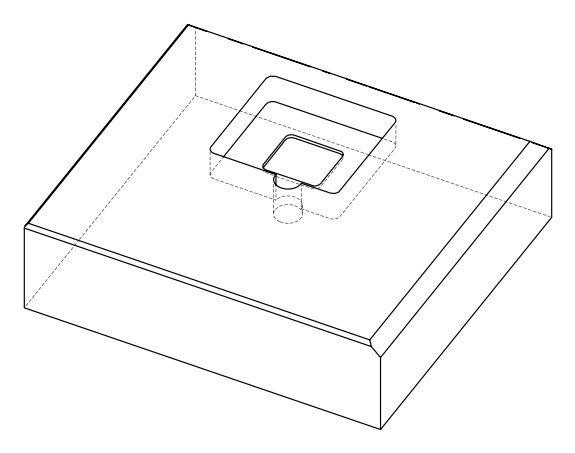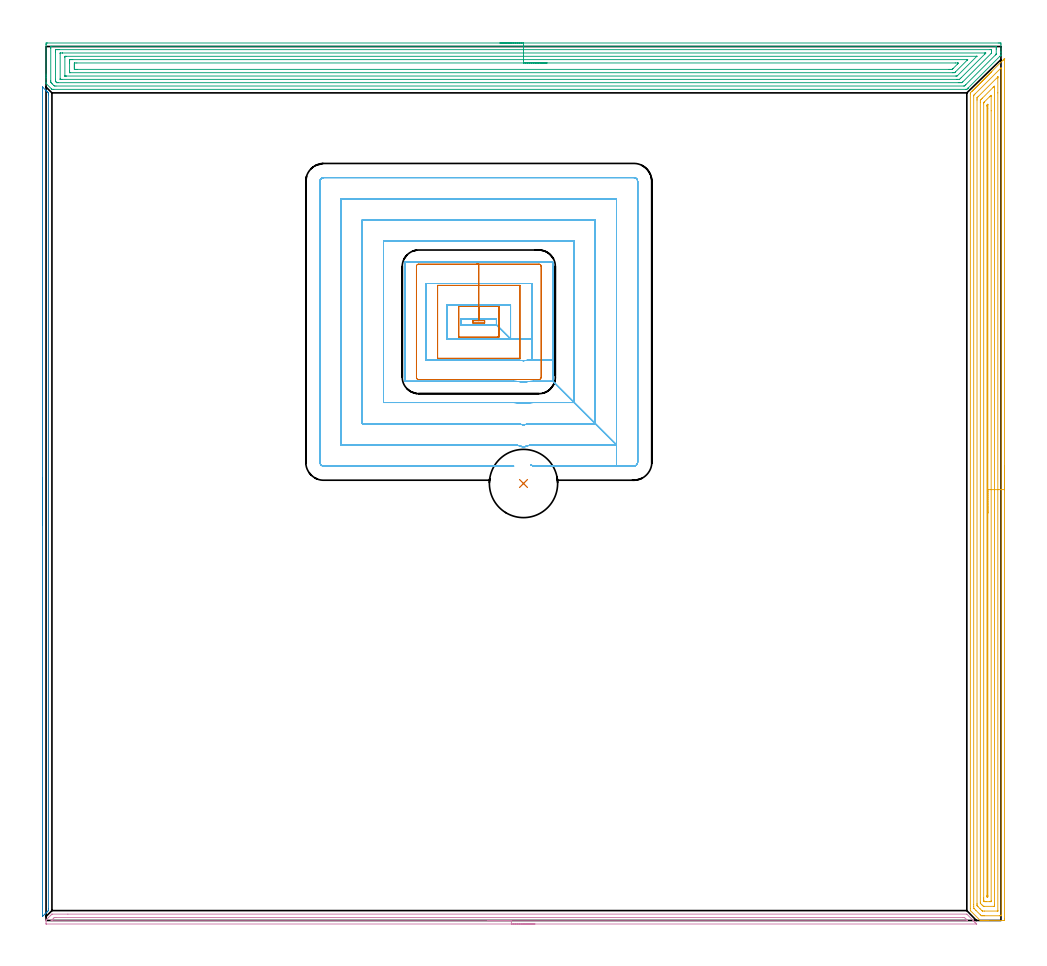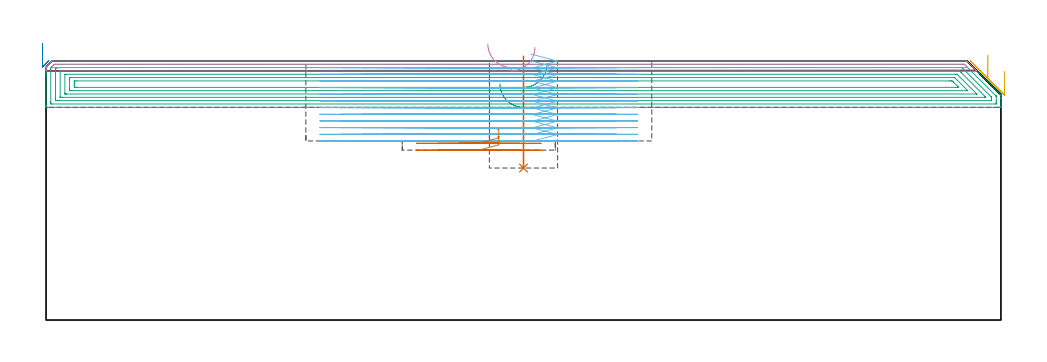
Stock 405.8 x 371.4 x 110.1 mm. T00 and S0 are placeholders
(PLAN: 7 operations, 2 tool changes, 107.3 min)
(1 INDEXABLE_INSERT_DRILL_BLIND_HOLE_FROM_SOLID | STEP1POCKET | UGT0302_008 | 0.19 min | 30030 mm3)
(2 AREA_MILL | FG_CHAMFER_SURFACE | UGT0205_001 | 2.96 min | 1105 mm3)
(3 AREA_MILL_1 | FG_CHAMFER_SURFACE_1 | UGT0205_001 | 22.81 min | 78735 mm3)
(4 AREA_MILL_2 | FG_CHAMFER_SURFACE_2 | UGT0205_001 | 6.45 min | 3489 mm3)
(5 AREA_MILL_3 | FG_CHAMFER_SURFACE_3 | UGT0205_001 | 17.39 min | 37449 mm3)
(6 MILL_RECTANGULAR_POCKET | POCKET_RECTANGULAR_STRAIGHT | NXT0201_011 | Follow Part, ap 3, ae 75% | 55.49 min | 661280 mm3)
(7 MILL_RECTANGULAR_POCKET_1 | POCKET_RECTANGULAR_STRAIGHT_1 | NXT0201_011 | Follow Part, ap 3, ae 75% | 1.97 min | 15291 mm3)
(TOOL UGT0302_008 | Indexable Insert Drill 29mm | D29 PA180 FL50 Z2)
(TOOL UGT0205_001 | Chamfer Mill 20 x 3 x 45 deg. | D20 FL50 Z2)
(TOOL NXT0201_011 | ENDMILL 12mm [2P460-1200-NA 1630] | D12 FL38 Z6)
(OP 1 INDEXABLE_INSERT_DRILL_BLIND_HOLE_FROM_SOLID)
G17 G21 G94 G90
T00 M6
G54
G17 G0 G90 X202.9 Y185.7 S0 M3
G43 Z120.1 H0
G94 G81 G98 Z64.6 F250. R112.1
G80
M5
M2
(OP 2 AREA_MILL)
G17 G21 G94 G90
T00 M6
G54
G17 G0 G90 X-1.5 Y167.95 S1061 M3
G43 Z120.1 H0
Z117.6
G94 G1 Y167.988 Z116.728 F250.
Y168.102 Z115.863
Y168.291 Z115.012
Y168.553 Z114.18
Y168.887 Z113.374
Y169.29 Z112.6
Y169.759 Z111.864
Y170.29 Z111.172
Y170.879 Z110.529
Y171.522 Z109.94
Y172.214 Z109.408
Y172.95 Z108.94
Y173.724 Z108.537
Y174.53 Z108.203
Y175.362 Z107.941
Y176.214 Z107.752
Y177.079 Z107.638
Y177.95 Z107.6
X-1.499 Y354.172 Z107.599
X-1.494 Y354.183 Z107.603
X-1.475 Y354.172 Z107.623
X-1.361 Y354.062 Z107.738
X-0.166 Y352.866 Z108.934
X0.188 Y352.514 Z109.284
X0.316 Y352.385 Z109.415
X0.613 Y352.087 Z109.713
X0.91 Y351.789 Z110.008
X0.994 Y351.702 Z110.092
X1. Y350.895 Z110.1
Y5.005
X0.999 Y4.203 Z110.097
X0.998 Y4.199 Z110.096
X0.912 Y4.112 Z110.01
X0.626 Y3.823 Z109.721
X0.466 Y3.665 Z109.564
X0.35 Y3.549 Z109.448
X0.188 Y3.385 Z109.282
X0.019 Y3.218 Z109.117
X-0.25 Y2.949 Z108.848
X-0.427 Y2.771 Z108.669
X-1.013 Y2.187 Z108.087
X-1.492 Y1.708 Z107.606
X-1.495 Y1.724 Z107.605
X-1.5 Y1.877 Z107.6
Y177.95
Y178.822 Z107.638
Y179.687 Z107.752
Y180.538 Z107.941
Y181.37 Z108.203
Y182.176 Z108.537
Y182.95 Z108.94
Y183.686 Z109.408
Y184.378 Z109.94
Y185.021 Z110.529
Y185.611 Z111.172
Y186.142 Z111.864
Y186.61 Z112.6
Y187.013 Z113.374
Y187.347 Z114.18
Y187.609 Z115.012
Y187.798 Z115.863
Y187.912 Z116.728
Y187.95 Z117.6
G0 Z120.1
M5
M2
(OP 3 AREA_MILL_1)
G17 G21 G94 G90
T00 M6
G54
G17 G0 G90 X192.9 Y372.9 S1061 M3
G43 Z120.1 H0
Z100.4
G94 G1 X192.938 Z99.528 F250.
X193.052 Z98.664
X193.241 Z97.812
X193.503 Z96.98
X193.837 Z96.174
X194.24 Z95.4
X194.708 Z94.664
X195.24 Z93.972
X195.829 Z93.329
X196.472 Z92.74
X197.164 Z92.208
X197.9 Z91.74
X198.674 Z91.337
X199.48 Z91.003
X200.312 Z90.741
X201.163 Z90.552
X202.028 Z90.438
X202.9 Z90.4
X404.649
X405.186 Y372.899 Z90.401
X405.716 Y372.894 Z90.403
X405.792 Y372.891 Z90.405
X405.8 Y372.367 Z90.929
Y369.151 Z94.145
Y368.818 Z94.477
Y367.722 Z95.576
X405.798 Y367.708 Z95.59
X405.795 Y367.701 Z95.597
X405.781 Y367.68 Z95.618
X405.589 Y367.487 Z95.809
X405.483 Y367.382 Z95.916
X405.272 Y367.172 Z96.128
X391.878 Y353.777 Z109.521
X391.835 Y353.733 Z109.564
X391.789 Y353.688 Z109.61
X391.672 Y353.572 Z109.727
X391.401 Y353.301 Z109.997
X391.303 Y353.206 Z110.092
X390.896 Y353.2 Z110.1
X3.278
X2.503 Y353.204 Z110.093
X2.498 Y353.205
X2.411 Y353.289 Z110.011
X2.401 Y353.299 Z110.001
X0.144 Y355.555 Z107.743
X0.01 Y355.698 Z107.594
X0.001 Y355.839 Z107.455
X0. Y356.175 Z107.125
Y357.616 Z105.68
Y358.17 Z105.126
Y358.503 Z104.794
Y359.057 Z104.237
Y359.668 Z103.628
Y372.09 Z91.207
X0.002 Y372.367 Z90.931
X0.008 Y372.892 Z90.406
X0.083 Y372.894 Z90.403
X0.614 Y372.9 Z90.4
X202.9
Y371.486 Z91.814
X403.393
X403.79 Y371.479 Z91.821
X403.797 Y371.084 Z92.216
X403.799 Y370.592 Z92.708
X403.8 Y370.194 Z93.106
X403.798 Y368.422 Z94.878
X403.79 Y368.175 Z95.125
X403.787 Y368.148 Z95.152
X403.769 Y368.126 Z95.174
X403.72 Y368.073 Z95.227
X403.58 Y367.93 Z95.37
X403.49 Y367.84 Z95.46
X390.896 Y355.246 Z108.054
X390.58 Y354.935 Z108.365
X390.259 Y354.621 Z108.679
X390.009 Y354.614 Z108.686
X4.193
X3.541 Y354.621 Z108.679
X3.294 Y354.86 Z108.44
X2.643 Y355.508 Z107.792
X2.401 Y355.751 Z107.549
X2.085 Y356.077 Z107.223
X2.01 Y356.159 Z107.141
X2.006 Y356.263 Z107.037
X2.003 Y356.395 Z106.905
X2. Y356.793 Z106.507
X2.001 Y370.592 Z92.708
X2.002 Y370.988 Z92.312
X2.01 Y371.479 Z91.821
X2.394 Y371.486 Z91.814
X202.9
Y370.072 Z93.228
X401.244 Y370.071 Z93.229
X401.613 Y370.069 Z93.231
X401.736 Y370.067 Z93.233
X401.777 Y370.065 Z93.235
X401.79 Y370.056 Z93.244
X401.793 Y370.014 Z93.286
X401.797 Y369.89 Z93.41
X401.799 Y369.705 Z93.595
X401.8 Y369.519 Z93.781
X401.795 Y368.818 Z94.482
X401.792 Y368.64 Z94.66
X401.778 Y368.589 Z94.711
X401.743 Y368.551 Z94.749
X401.613 Y368.414 Z94.886
X389.596 Y356.395 Z106.905
X389.352 Y356.155 Z107.145
X389.268 Y356.075 Z107.225
X389.237 Y356.048 Z107.252
X389.2 Y356.035 Z107.265
X389.11 Y356.034 Z107.266
X388.585 Y356.03 Z107.27
X388.217 Y356.029 Z107.271
X387.693 Y356.028 Z107.272
X5.08 Y356.029 Z107.271
X4.711 Y356.031 Z107.269
X4.606 Y356.033 Z107.267
X4.578 Y356.036 Z107.264
X4.564 Y356.045 Z107.255
X4.534 Y356.07 Z107.23
X4.423 Y356.178 Z107.122
X4.204 Y356.395 Z106.905
X4.187 Y356.412 Z106.888
X4.082 Y356.524 Z106.776
X4.032 Y356.579 Z106.721
X4.01 Y356.622 Z106.678
X4.007 Y356.726 Z106.574
X4.002 Y357.097 Z106.203
X4. Y357.283 Z106.017
Y357.468 Z105.832
Y369.003 Z94.297
X4.002 Y369.705 Z93.595
X4.003 Y369.887 Z93.413
X4.012 Y370.064 Z93.236
X4.187 Y370.067 Z93.233
X4.712 Y370.07 Z93.23
X5.08 Y370.071 Z93.229
X5.604 Y370.072 Z93.228
X202.9
Y368.657 Z94.643
X398.934
X399.097 Y368.655 Z94.645
X399.371 Y368.651 Z94.649
X399.246 Y368.507 Z94.793
X399.084 Y368.337 Z94.963
X398.934 Y368.183 Z95.117
X388.921 Y358.17 Z105.13
X388.568 Y357.821 Z105.479
X388.217 Y357.474 Z105.826
X388.173 Y357.449 Z105.851
X388.136 Y357.447 Z105.853
X388.054 Y357.445 Z105.855
X387.324 Y357.443 Z105.857
X387.163
X6.705
X6.092 Y357.448 Z105.852
X6.022 Y357.45 Z105.85
X6.01 Y357.453 Z105.847
X6.007 Y357.474 Z105.826
X6.003 Y357.525 Z105.775
X6.001 Y357.731 Z105.569
Y368.36 Z94.94
X6.004 Y368.575 Z94.725
X6.007 Y368.629 Z94.671
X6.01 Y368.649 Z94.651
X6.031 Y368.651 Z94.649
X6.137 Y368.654 Z94.646
X6.866 Y368.657 Z94.643
X7.027
X202.9
Y367.243 Z96.057
X395.484 Y367.242 Z96.058
X395.526 Y367.241 Z96.059
X395.531 Y367.239 Z96.061
Y367.236 Z96.064
X395.513 Y367.214 Z96.086
X395.472 Y367.17 Z96.13
X395.443 Y367.141 Z96.159
X387.324 Y359.023 Z104.277
X387.146 Y358.864 Z104.436
X386.978 Y358.861 Z104.439
X386.632 Y358.858 Z104.442
X8.652 Y358.857 Z104.443
X8.451 Y358.858 Z104.442
X8.048 Y358.864 Z104.436
X8.009 Y358.866 Z104.434
X8.006 Y358.877 Z104.423
X8.002 Y358.908 Z104.392
X8. Y358.965 Z104.335
Y359.057 Z104.243
X8.001 Y366.803 Z96.497
X8.005 Y367.043 Z96.257
X8.01 Y367.204 Z96.096
X8.016 Y367.236 Z96.064
X8.115 Y367.239 Z96.061
X8.249 Y367.242 Z96.058
X8.451 Y367.243 Z96.057
X8.652
X202.9
Y365.829 Z97.471
X391.456 Y365.828 Z97.472
X391.573 Y365.827 Z97.473
X391.652 Y365.824 Z97.476
X391.663 Y365.822 Z97.478
X391.66 Y365.815 Z97.485
X391.637 Y365.788 Z97.512
X391.566 Y365.714 Z97.586
X391.454 Y365.601 Z97.699
X386.431 Y360.579 Z102.721
X386.213 Y360.369 Z102.931
X386.151 Y360.31 Z102.99
X386.096 Y360.277 Z103.023
X385.538 Y360.273 Z103.027
X385.208 Y360.272 Z103.028
X10.438 Y360.271 Z103.029
X10.108 Y360.273 Z103.027
X10.047 Y360.275 Z103.025
X10.02 Y360.278 Z103.022
X10.01 Y360.287 Z103.013
X10.004 Y360.376 Z102.924
X10.001 Y360.832 Z102.468
X10. Y361.267 Z102.033
Y364.381 Z98.919
Y364.816 Z98.484
X10.004 Y365.268 Z98.032
X10.009 Y365.695 Z97.605
X10.024 Y365.822 Z97.478
X10.157 Y365.824 Z97.476
X10.438 Y365.827 Z97.473
X10.768 Y365.829 Z97.471
X11.332
X202.9
Y364.415 Z98.885
X386.397
X387.291 Y364.413 Z98.887
X387.324 Y364.412 Z98.888
X387.772 Y364.381 Z98.919
X387.552 Y364.154 Z99.146
X387.324 Y363.922 Z99.378
X385.538 Y362.135 Z101.165
X385.326 Y361.929 Z101.371
X385.11 Y361.719 Z101.581
X384.676 Y361.688 Z101.612
X384.644 Y361.687 Z101.613
X383.785 Y361.685 Z101.615
X13.118 Y361.686 Z101.614
X12.256 Y361.688 Z101.612
X12.225 Y361.691 Z101.609
X12.01 Y361.719 Z101.581
X12.004 Y361.938 Z101.362
X12.001 Y362.606 Z100.694
X12. Y362.829 Z100.471
X12.001 Y363.494 Z99.806
Y363.715 Z99.585
X12.01 Y364.381 Z98.919
X12.196 Y364.409 Z98.891
X12.225 Y364.411 Z98.889
X13.084 Y364.415 Z98.885
X202.9
X203.772 Z98.923
X204.636 Z99.037
X205.488 Z99.226
X206.32 Z99.488
X207.126 Z99.822
X207.9 Z100.225
X208.636 Z100.694
X209.328 Z101.225
X209.971 Z101.814
X210.56 Z102.457
X211.092 Z103.15
X211.56 Z103.885
X211.963 Z104.659
X212.297 Z105.465
X212.559 Z106.297
X212.748 Z107.149
X212.862 Z108.014
X212.9 Z108.885
G0 Z120.1
M5
M2
(OP 4 AREA_MILL_2)
G17 G21 G94 G90
T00 M6
G54
G17 G0 G90 X207.75 Y-1.5 S1061 M3
G43 Z120.1 H0
Z115.9
G94 G1 X207.712 Z115.029 F250.
X207.598 Z114.164
X207.409 Z113.312
X207.147 Z112.48
X206.813 Z111.674
X206.41 Z110.9
X205.941 Z110.164
X205.41 Z109.472
X204.821 Z108.829
X204.178 Z108.24
X203.486 Z107.709
X202.75 Z107.24
X201.976 Z106.837
X201.17 Z106.503
X200.338 Z106.241
X199.486 Z106.052
X198.622 Z105.938
X197.75 Z105.9
X0.18
X0.002 Y-1.497 Z105.899
X0.001 Z105.9
X0. Y-1.149 Z106.246
Y-0.188 Z107.211
X0.008 Y0.163 Z107.562
X0.01 Y0.198 Z107.598
X0.18 Y0.38 Z107.78
X1.074 Y1.274 Z108.674
X1.856 Y2.057 Z109.455
X1.968 Y2.17 Z109.566
X2.265 Y2.465 Z109.865
X2.415 Y2.615 Z110.013
X2.499 Y2.696 Z110.094
X2.508 Y2.701 Z110.099
X9.285 Y2.7 Z110.1
X391.301 Y2.699 Z110.099
X393.839 Y0.163 Z107.559
X393.979 Y0.022 Z107.42
X394.131 Y-0.13 Z107.268
X394.277 Y-0.274 Z107.121
X394.426 Y-0.425 Z106.973
X394.559 Y-0.558 Z106.84
X394.714 Y-0.711 Z106.684
X395.219 Y-1.219 Z106.181
X395.296 Y-1.296 Z106.103
X395.469 Y-1.473 Z105.925
X395.483 Y-1.494 Z105.904
X395.469 Y-1.499 Z105.899
X197.75 Y-1.5 Z105.9
Y-0.086 Z107.314
X2.772 Y-0.085 Z107.315
X2.415 Y-0.083 Z107.317
X2.216 Y-0.08 Z107.32
X2.184 Y-0.077 Z107.323
X2.196 Y-0.06 Z107.34
X2.223 Y-0.03 Z107.37
X2.415 Y0.165 Z107.565
X3.309 Y1.057 Z108.457
X3.525 Y1.263 Z108.663
X3.55 Y1.279 Z108.679
X3.59 Y1.281 Z108.681
X3.677 Y1.284 Z108.684
X3.852 Y1.285 Z108.685
X4.203 Y1.286 Z108.686
X389.703 Y1.285 Z108.685
X390.052 Y1.282 Z108.682
X390.226 Y1.279 Z108.679
X390.267 Y1.271 Z108.671
X390.318 Y1.225 Z108.625
X390.403 Y1.145 Z108.545
X390.95 Y0.6 Z108.
X391.297 Y0.253 Z107.653
X391.577 Y-0.031 Z107.369
X391.604 Y-0.061 Z107.339
X391.616 Y-0.078 Z107.322
X391.612 Y-0.079 Z107.321
X391.509 Y-0.082 Z107.318
X391.297 Y-0.085 Z107.315
X391.104 Y-0.086 Z107.314
X197.75
X196.878 Z107.352
X196.013 Z107.466
X195.162 Z107.655
X194.33 Z107.917
X193.524 Z108.251
X192.75 Z108.654
X192.014 Z109.123
X191.322 Z109.654
X190.679 Z110.243
X190.09 Z110.886
X189.558 Z111.579
X189.09 Z112.314
X188.687 Z113.088
X188.353 Z113.894
X188.091 Z114.726
X187.902 Z115.578
X187.788 Z116.443
X187.75 Z117.314
G0 Z120.1
M5
M2
(OP 5 AREA_MILL_3)
G17 G21 G94 G90
T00 M6
G54
G17 G0 G90 X407.3 Y193.1 S1061 M3
G43 Z120.1 H0
Z105.6
G94 G1 Y193.062 Z104.728 F250.
Y192.948 Z103.864
Y192.759 Z103.012
Y192.497 Z102.18
Y192.163 Z101.374
Y191.76 Z100.6
Y191.291 Z99.864
Y190.76 Z99.172
Y190.171 Z98.529
Y189.528 Z97.94
Y188.836 Z97.409
Y188.1 Z96.94
Y187.326 Z96.537
Y186.52 Z96.203
Y185.688 Z95.941
Y184.836 Z95.752
Y183.971 Z95.638
Y183.1 Z95.6
Y0.605
X407.298 Y0.285 Z95.601
X407.292 Y0.01 Z95.606
X407.013 Y0. Z95.884
X400.495 Z102.399
X399.921 Z102.976
X399.605 Z103.292
X399.031 Z103.866
X398.715 Z104.181
X398.083 Z104.817
X397.566 Z105.333
X397.186 Y0.001 Z105.712
X396.994 Y0.01 Z105.903
X396.934 Y0.066 Z105.963
X392.859 Y4.141 Z110.041
X392.826 Y4.174 Z110.073
X392.807 Y4.199 Z110.093
X392.8 Y5.067 Z110.1
Y351.317
X392.806 Y351.703 Z110.091
X392.911 Y351.812 Z109.987
X393.374 Y352.275 Z109.523
X393.438 Y352.339 Z109.461
X393.606 Y352.507 Z109.293
X393.67 Y352.572 Z109.226
X393.734 Y352.635 Z109.165
X393.904 Y352.804 Z108.995
X393.967 Y352.869 Z108.929
X394.03 Y352.931 Z108.869
X394.201 Y353.102 Z108.698
X394.264 Y353.165 Z108.633
X394.326 Y353.227 Z108.573
X394.499 Y353.399 Z108.4
X394.561 Y353.462 Z108.336
X394.622 Y353.523 Z108.277
X394.796 Y353.697 Z108.103
X394.857 Y353.759 Z108.039
X394.918 Y353.819 Z107.981
X395.093 Y353.994 Z107.806
X395.154 Y354.056 Z107.743
X395.214 Y354.115 Z107.685
X395.391 Y354.291 Z107.508
X395.451 Y354.352 Z107.446
X395.51 Y354.411 Z107.389
X395.688 Y354.589 Z107.211
X395.747 Y354.649 Z107.149
X395.806 Y354.707 Z107.093
X395.986 Y354.886 Z106.913
X396.044 Y354.946 Z106.853
X396.102 Y355.003 Z106.797
X396.283 Y355.184 Z106.616
X396.341 Y355.242 Z106.556
X396.398 Y355.299 Z106.501
X396.581 Y355.481 Z106.318
X396.638 Y355.539 Z106.259
X396.694 Y355.595 Z106.205
X396.878 Y355.779 Z106.021
X396.934 Y355.836 Z105.962
X396.99 Y355.891 Z105.909
X397.176 Y356.076 Z105.723
X397.231 Y356.133 Z105.666
X397.286 Y356.187 Z105.613
X397.473 Y356.374 Z105.426
X397.528 Y356.429 Z105.369
X397.582 Y356.483 Z105.317
X397.771 Y356.671 Z105.128
X397.825 Y356.726 Z105.072
X397.878 Y356.779 Z105.021
X398.068 Y356.969 Z104.831
X398.121 Y357.023 Z104.776
X398.174 Y357.075 Z104.725
X398.366 Y357.266 Z104.533
X398.418 Y357.319 Z104.479
X398.47 Y357.371 Z104.429
X398.663 Y357.564 Z104.236
X398.715 Y357.616 Z104.182
X398.766 Y357.667 Z104.133
X398.961 Y357.861 Z103.938
X399.011 Y357.913 Z103.885
X399.062 Y357.963 Z103.837
X399.258 Y358.159 Z103.641
X399.308 Y358.21 Z103.589
X399.358 Y358.259 Z103.541
X399.555 Y358.456 Z103.343
X399.605 Y358.506 Z103.292
X399.654 Y358.555 Z103.245
X399.853 Y358.753 Z103.046
X399.902 Y358.803 Z102.995
X399.95 Y358.851 Z102.949
X400.15 Y359.051 Z102.749
X400.198 Y359.1 Z102.699
X400.246 Y359.147 Z102.653
X400.448 Y359.348 Z102.451
X400.495 Y359.396 Z102.402
X400.542 Y359.443 Z102.357
X400.745 Y359.646 Z102.154
X400.792 Y359.693 Z102.105
X400.838 Y359.739 Z102.061
X401.043 Y359.943 Z101.856
X401.089 Y359.99 Z101.809
X401.134 Y360.035 Z101.765
X401.34 Y360.241 Z101.559
X401.385 Y360.287 Z101.512
X401.43 Y360.33 Z101.469
X401.638 Y360.538 Z101.261
X401.682 Y360.583 Z101.215
X401.726 Y360.626 Z101.173
X401.935 Y360.836 Z100.964
X406.726 Y365.627 Z96.171
X406.819 Y365.719 Z96.081
X406.992 Y365.893 Z95.907
X407.171 Y366.073 Z95.726
X407.289 Y366.19 Z95.607
X407.296 Y366.192 Z95.601
X407.298 Y366.19 Z95.599
X407.3 Y365.979 Z95.6
Y183.1
X405.886 Z97.014
X405.885 Y2.29 Z97.015
X405.883 Y2.191 Z97.017
X405.878 Y2.01 Z97.022
X405.836 Y2.008 Z97.064
X405.333 Y2.001 Z97.567
X398.715 Y2. Z104.185
X398.211 Y2.002 Z104.689
X397.825 Y2.008 Z105.075
X397.445 Y2.017 Z105.455
X397.062 Y2.389 Z105.838
X395.154 Y4.296 Z107.746
X394.388 Y5.067 Z108.512
X394.264 Y5.198 Z108.636
X394.218 Y5.959 Z108.682
X394.216 Y6.007 Z108.684
X394.214 Y6.851 Z108.686
X394.215 Y350.474 Z108.685
X394.216 Y350.524 Z108.684
X394.221 Y350.622 Z108.679
X394.225 Y350.664 Z108.675
X394.235 Y350.678 Z108.665
X394.264 Y350.711 Z108.636
X394.565 Y351.015 Z108.335
X394.866 Y351.317 Z108.034
X405.575 Y362.026 Z97.325
X405.707 Y362.155 Z97.193
X405.836 Y362.279 Z97.064
X405.873 Y362.312 Z97.027
X405.88 Y362.174 Z97.02
X405.884 Y362.075 Z97.016
X405.885 Y362.026 Z97.015
X405.886 Y361.976 Z97.014
Y183.1
X404.472 Z98.428
X404.471 Y4.174 Z98.429
X404.47 Y4.07 Z98.43
X404.467 Y4.02 Z98.433
X404.466 Y4.014 Z98.434
X404.452 Y4.009 Z98.448
X404.403 Y4.005 Z98.497
X404.229 Y4. Z98.671
X398.715 Y4.001 Z104.185
X397.994 Y4.004 Z104.906
X397.914 Y4.01 Z104.986
X397.825 Y4.086 Z105.075
X397.728 Y4.174 Z105.172
X396.934 Y4.965 Z105.966
X396.044 Y5.855 Z106.856
X395.941 Y5.959 Z106.959
X395.836 Y6.067 Z107.064
X395.635 Y6.277 Z107.265
X395.633 Y6.371 Z107.267
X395.63 Y6.851 Z107.27
X395.629 Y7.268 Z107.271
Y348.64
X395.631 Y349.054 Z107.269
X395.636 Y349.532 Z107.264
X395.641 Y349.63 Z107.259
X395.705 Y349.699 Z107.195
X395.79 Y349.787 Z107.11
X396.044 Y350.045 Z106.856
X396.234 Y350.235 Z106.666
X404.457 Y358.456 Z98.443
X404.461 Z98.439
X404.464 Z98.436
X404.469 Y358.205 Z98.431
X404.471 Y358.04 Z98.429
Y351.708
X404.472 Y183.1 Z98.428
X403.057 Z99.843
Y6.851
X403.056 Y6.069 Z99.844
X403.053 Y6.017 Z99.847
X403.051 Y6.01 Z99.849
X403.044 Y6.006 Z99.856
X403.019 Y6.003 Z99.881
X402.912 Y6.001 Z99.988
X402.7 Y6. Z100.2
X398.673 Z104.227
X398.462 Y6.006 Z104.438
X398.358 Y6.01 Z104.542
X398.154 Y6.206 Z104.746
X397.825 Y6.527 Z105.075
X397.498 Y6.851 Z105.402
X397.17 Y7.186 Z105.73
X397.078 Y7.283 Z105.822
X397.049 Y7.322 Z105.851
X397.048 Y7.342 Z105.852
X397.045 Y7.439 Z105.855
X397.043 Y7.635 Z105.857
Y7.744
Y347.747
X397.048 Y348.526 Z105.852
X397.05 Y348.581 Z105.85
X397.099 Y348.64 Z105.801
X397.458 Y349.007 Z105.442
X397.825 Y349.376 Z105.075
X397.902 Y349.454 Z104.998
X402.443 Y353.994 Z100.457
X402.645 Y354.191 Z100.255
X402.811 Y354.35 Z100.089
X403.05 Y354.565 Z99.85
X403.056 Y354.104 Z99.844
X403.057 Y353.994 Z99.843
Y183.1
X401.643 Z101.257
Y8.378
X401.641 Y8.119 Z101.259
X401.639 Y8.046 Z101.261
X401.636 Y8.009 Z101.264
X401.622 Y8.007 Z101.278
X401.544 Y8.003 Z101.356
X401.385 Y8. Z101.515
X401.13 Z101.77
X399.605 Z103.295
X399.349 Z103.551
X399.032 Y8.004 Z103.868
X398.874 Y8.009 Z104.026
X398.796 Y8.014 Z104.104
X398.715 Y8.089 Z104.185
X398.577 Y8.222 Z104.323
X398.509 Y8.292 Z104.391
X398.476 Y8.33 Z104.424
X398.464 Y8.348 Z104.436
X398.462 Y8.378 Z104.438
X398.458 Y8.636 Z104.442
X398.457 Y8.895 Z104.443
Y9.529
Y347.113
X398.459 Y347.43 Z104.441
X398.461 Y347.509 Z104.439
X398.464 Y347.545 Z104.436
X398.485 Y347.575 Z104.415
X398.646 Y347.747 Z104.254
X398.68 Y347.782 Z104.22
X400.908 Y350.01 Z101.992
X401.323 Y350.424 Z101.577
X401.355 Y350.455 Z101.545
X401.385 Y350.48 Z101.515
X401.636 Y350.666 Z101.264
X401.64 Y350.424 Z101.26
X401.642 Y350.167 Z101.258
X401.643 Y344.081 Z101.257
Y183.1
X400.229 Z102.671
X400.228 Y10.689 Z102.672
X400.226 Y10.421 Z102.674
X400.222 Y10.063 Z102.678
X400.214 Y10.01 Z102.686
X400.17 Y10.007 Z102.73
X400.022 Y10.003 Z102.878
X399.901 Y10.01 Z102.999
X399.878 Y10.013 Z103.022
X399.876 Y10.055 Z103.024
X399.873 Y10.152 Z103.027
X399.871 Y10.421 Z103.029
Y10.688
X399.872 Y345.962 Z103.028
X399.874 Y346.321 Z103.026
X399.876 Y346.456 Z103.024
X399.878 Y346.518 Z103.022
X399.908 Y346.55 Z102.992
X400.205 Y346.855 Z102.695
X400.211 Z102.689
X400.222 Z102.678
X400.223 Y346.812 Z102.677
X400.228 Y346.23 Z102.672
X400.229 Y345.07 Z102.671
Y183.1
Y182.228 Z102.709
Y181.363 Z102.823
Y180.512 Z103.012
Y179.68 Z103.274
Y178.874 Z103.608
Y178.1 Z104.011
Y177.364 Z104.48
Y176.672 Z105.011
Y176.029 Z105.6
Y175.439 Z106.243
Y174.908 Z106.935
Y174.44 Z107.671
Y174.037 Z108.445
Y173.703 Z109.251
Y173.441 Z110.083
Y173.252 Z110.935
Y173.138 Z111.8
Y173.1 Z112.671
G0 Z120.1
M5
M2
(OP 6 MILL_RECTANGULAR_POCKET)
G17 G21 G94 G90
T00 M6
G54
G17 G0 G90 X205.931 Y193.638 S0 M3
G43 Z120.1 H1
Z113.1
G94 G1 X206.718 Y193.303 Z112.871 F250.
X207.077 Y193.1 Z112.76
X217.328 Z110.013
X207.077 Z107.267
X242.4 F500.
Y202.1
X215.4 Y229.1
Y238.095
X206.4
Y247.1
X197.4
X191.4 Y253.1
Y255.7
X176.4
Y253.1
X191.4
X197.4 Y247.1
Y261.7
X170.4
Y247.1
X197.4
X206.4
Y270.7
X161.4
Y238.1
X198.723
G2 X202.9 Y237.906 R45.
X206.4 Y238.095 R45.
G1 X215.4
Y279.7
X152.4
Y229.1
X198.723
G2 X202.9 Y228.857 R36.
X207.077 Y229.1 R36.
G1 X215.4
X224.4 Y220.1
Y288.7
X143.4
Y220.1
X198.723
G2 X202.9 Y219.775 R27.
X207.077 Y220.1 R27.
G1 X224.4
X233.4 Y211.1
Y297.7
X134.4
Y211.1
X198.723
G2 X202.9 Y210.609 R18.
X207.077 Y211.1 R18.
G1 X233.4
X242.4 Y202.1
Y306.7
X125.4
Y202.1
X198.723
G2 X202.9 Y201.072 R9.
X207.077 Y202.1 R9.
G1 X242.4
Y193.1
X249.8
G3 X251.4 Y194.7 R1.6
G1 Y314.1
G3 X249.8 Y315.7 R1.6
G1 X118.
G3 X116.4 Y314.1 R1.6
G1 Y194.7
G3 X118. Y193.1 R1.6
G1 X198.723
G0 X205.931 Y193.638 Z110.267
G1 X206.718 Y193.303 Z110.037 F250.
X207.077 Y193.1 Z109.927
X217.328 Z107.18
X207.077 Z104.433
X242.4 F500.
Y202.1
X215.4 Y229.1
Y238.095
X206.4
Y247.1
X197.4
X191.4 Y253.1
Y255.7
X176.4
Y253.1
X191.4
X197.4 Y247.1
Y261.7
X170.4
Y247.1
X197.4
X206.4
Y270.7
X161.4
Y238.1
X198.723
G2 X202.9 Y237.906 R45.
X206.4 Y238.095 R45.
G1 X215.4
Y279.7
X152.4
Y229.1
X198.723
G2 X202.9 Y228.857 R36.
X207.077 Y229.1 R36.
G1 X215.4
X224.4 Y220.1
Y288.7
X143.4
Y220.1
X198.723
G2 X202.9 Y219.775 R27.
X207.077 Y220.1 R27.
G1 X224.4
X233.4 Y211.1
Y297.7
X134.4
Y211.1
X198.723
G2 X202.9 Y210.609 R18.
X207.077 Y211.1 R18.
G1 X233.4
X242.4 Y202.1
Y306.7
X125.4
Y202.1
X198.723
G2 X202.9 Y201.072 R9.
X207.077 Y202.1 R9.
G1 X242.4
Y193.1
X249.8
G3 X251.4 Y194.7 R1.6
G1 Y314.1
G3 X249.8 Y315.7 R1.6
G1 X118.
G3 X116.4 Y314.1 R1.6
G1 Y194.7
G3 X118. Y193.1 R1.6
G1 X198.723
G0 X205.931 Y193.638 Z107.433
G1 X206.718 Y193.303 Z107.204 F250.
X207.077 Y193.1 Z107.093
X217.328 Z104.347
X207.077 Z101.6
X242.4 F500.
Y202.1
X215.4 Y229.1
Y238.095
X206.4
Y247.1
X197.4
X191.4 Y253.1
Y255.7
X176.4
Y253.1
X191.4
X197.4 Y247.1
Y261.7
X170.4
Y247.1
X197.4
X206.4
Y270.7
X161.4
Y238.1
X198.723
G2 X202.9 Y237.906 R45.
X206.4 Y238.095 R45.
G1 X215.4
Y279.7
X152.4
Y229.1
X198.723
G2 X202.9 Y228.857 R36.
X207.077 Y229.1 R36.
G1 X215.4
X224.4 Y220.1
Y288.7
X143.4
Y220.1
X198.723
G2 X202.9 Y219.775 R27.
X207.077 Y220.1 R27.
G1 X224.4
X233.4 Y211.1
Y297.7
X134.4
Y211.1
X198.723
G2 X202.9 Y210.609 R18.
X207.077 Y211.1 R18.
G1 X233.4
X242.4 Y202.1
Y306.7
X125.4
Y202.1
X198.723
G2 X202.9 Y201.072 R9.
X207.077 Y202.1 R9.
G1 X242.4
Y193.1
X249.8
G3 X251.4 Y194.7 R1.6
G1 Y314.1
G3 X249.8 Y315.7 R1.6
G1 X118.
G3 X116.4 Y314.1 R1.6
G1 Y194.7
G3 X118. Y193.1 R1.6
G1 X198.723
G0 X205.931 Y193.638 Z104.6
G1 X206.718 Y193.303 Z104.371 F250.
X207.077 Y193.1 Z104.26
X217.328 Z101.513
X207.077 Z98.767
X242.4 F500.
Y202.1
X215.4 Y229.1
Y238.095
X206.4
Y247.1
X197.4
X191.4 Y253.1
Y255.7
X176.4
Y253.1
X191.4
X197.4 Y247.1
Y261.7
X170.4
Y247.1
X197.4
X206.4
Y270.7
X161.4
Y238.1
X198.723
G2 X202.9 Y237.906 R45.
X206.4 Y238.095 R45.
G1 X215.4
Y279.7
X152.4
Y229.1
X198.723
G2 X202.9 Y228.857 R36.
X207.077 Y229.1 R36.
G1 X215.4
X224.4 Y220.1
Y288.7
X143.4
Y220.1
X198.723
G2 X202.9 Y219.775 R27.
X207.077 Y220.1 R27.
G1 X224.4
X233.4 Y211.1
Y297.7
X134.4
Y211.1
X198.723
G2 X202.9 Y210.609 R18.
X207.077 Y211.1 R18.
G1 X233.4
X242.4 Y202.1
Y306.7
X125.4
Y202.1
X198.723
G2 X202.9 Y201.072 R9.
X207.077 Y202.1 R9.
G1 X242.4
Y193.1
X249.8
G3 X251.4 Y194.7 R1.6
G1 Y314.1
G3 X249.8 Y315.7 R1.6
G1 X118.
G3 X116.4 Y314.1 R1.6
G1 Y194.7
G3 X118. Y193.1 R1.6
G1 X198.723
G0 X205.93 Y193.638 Z101.767
G1 X206.718 Y193.303 Z101.537 F250.
X207.077 Y193.1 Z101.427
X217.328 Z98.68
X207.077 Z95.933
X242.4 F500.
Y202.1
X215.4 Y229.1
Y238.095
X206.4
Y247.1
X197.4
X191.4 Y253.1
Y255.7
X176.4
Y253.1
X191.4
X197.4 Y247.1
Y261.7
X170.4
Y247.1
X197.4
X206.4
Y270.7
X161.4
Y238.1
X198.723
G2 X202.9 Y237.906 R45.
X206.4 Y238.095 R45.
G1 X215.4
Y279.7
X152.4
Y229.1
X198.723
G2 X202.9 Y228.857 R36.
X207.077 Y229.1 R36.
G1 X215.4
X224.4 Y220.1
Y288.7
X143.4
Y220.1
X198.723
G2 X202.9 Y219.775 R27.
X207.077 Y220.1 R27.
G1 X224.4
X233.4 Y211.1
Y297.7
X134.4
Y211.1
X198.723
G2 X202.9 Y210.609 R18.
X207.077 Y211.1 R18.
G1 X233.4
X242.4 Y202.1
Y306.7
X125.4
Y202.1
X198.723
G2 X202.9 Y201.072 R9.
X207.077 Y202.1 R9.
G1 X242.4
Y193.1
X249.8
G3 X251.4 Y194.7 R1.6
G1 Y314.1
G3 X249.8 Y315.7 R1.6
G1 X118.
G3 X116.4 Y314.1 R1.6
G1 Y194.7
G3 X118. Y193.1 R1.6
G1 X198.723
G0 X205.931 Y193.638 Z98.933
G1 X206.718 Y193.303 Z98.704 F250.
X207.077 Y193.1 Z98.593
X217.328 Z95.847
X207.077 Z93.1
X242.4 F500.
Y202.1
X215.4 Y229.1
Y238.095
X206.4
Y247.1
X197.4
X191.4 Y253.1
Y255.7
X176.4
Y253.1
X191.4
X197.4 Y247.1
Y261.7
X170.4
Y247.1
X197.4
X206.4
Y270.7
X161.4
Y238.1
X198.723
G2 X202.9 Y237.906 R45.
X206.4 Y238.095 R45.
G1 X215.4
Y279.7
X152.4
Y229.1
X198.723
G2 X202.9 Y228.857 R36.
X207.077 Y229.1 R36.
G1 X215.4
X224.4 Y220.1
Y288.7
X143.4
Y220.1
X198.723
G2 X202.9 Y219.775 R27.
X207.077 Y220.1 R27.
G1 X224.4
X233.4 Y211.1
Y297.7
X134.4
Y211.1
X198.723
G2 X202.9 Y210.609 R18.
X207.077 Y211.1 R18.
G1 X233.4
X242.4 Y202.1
Y306.7
X125.4
Y202.1
X198.723
G2 X202.9 Y201.072 R9.
X207.077 Y202.1 R9.
G1 X242.4
Y193.1
X249.8
G3 X251.4 Y194.7 R1.6
G1 Y314.1
G3 X249.8 Y315.7 R1.6
G1 X118.
G3 X116.4 Y314.1 R1.6
G1 Y194.7
G3 X118. Y193.1 R1.6
G1 X198.723
G0 X205.931 Y193.639 Z96.1
G1 X206.718 Y193.303 Z95.871 F250.
X207.077 Y193.1 Z95.76
X217.328 Z93.013
X207.077 Z90.267
X242.4 F500.
Y202.1
X215.4 Y229.1
Y238.095
X206.4
Y247.1
X197.4
X191.4 Y253.1
Y255.7
X176.4
Y253.1
X191.4
X197.4 Y247.1
Y261.7
X170.4
Y247.1
X197.4
X206.4
Y270.7
X161.4
Y238.1
X198.723
G2 X202.9 Y237.906 R45.
X206.4 Y238.095 R45.
G1 X215.4
Y279.7
X152.4
Y229.1
X198.723
G2 X202.9 Y228.857 R36.
X207.077 Y229.1 R36.
G1 X215.4
X224.4 Y220.1
Y288.7
X143.4
Y220.1
X198.723
G2 X202.9 Y219.775 R27.
X207.077 Y220.1 R27.
G1 X224.4
X233.4 Y211.1
Y297.7
X134.4
Y211.1
X198.723
G2 X202.9 Y210.609 R18.
X207.077 Y211.1 R18.
G1 X233.4
X242.4 Y202.1
Y306.7
X125.4
Y202.1
X198.723
G2 X202.9 Y201.072 R9.
X207.077 Y202.1 R9.
G1 X242.4
Y193.1
X249.8
G3 X251.4 Y194.7 R1.6
G1 Y314.1
G3 X249.8 Y315.7 R1.6
G1 X118.
G3 X116.4 Y314.1 R1.6
G1 Y194.7
G3 X118. Y193.1 R1.6
G1 X198.723
G0 X205.932 Y193.642 Z93.267
G1 X206.718 Y193.303 Z93.037 F250.
X207.077 Y193.1 Z92.927
X217.328 Z90.18
X207.077 Z87.433
X242.4 F500.
Y202.1
X215.4 Y229.1
Y238.095
X206.4
Y247.1
X197.4
X191.4 Y253.1
Y255.7
X176.4
Y253.1
X191.4
X197.4 Y247.1
Y261.7
X170.4
Y247.1
X197.4
X206.4
Y270.7
X161.4
Y238.1
X198.723
G2 X202.9 Y237.906 R45.
X206.4 Y238.095 R45.
G1 X215.4
Y279.7
X152.4
Y229.1
X198.723
G2 X202.9 Y228.857 R36.
X207.077 Y229.1 R36.
G1 X215.4
X224.4 Y220.1
Y288.7
X143.4
Y220.1
X198.723
G2 X202.9 Y219.775 R27.
X207.077 Y220.1 R27.
G1 X224.4
X233.4 Y211.1
Y297.7
X134.4
Y211.1
X198.723
G2 X202.9 Y210.609 R18.
X207.077 Y211.1 R18.
G1 X233.4
X242.4 Y202.1
Y306.7
X125.4
Y202.1
X198.723
G2 X202.9 Y201.072 R9.
X207.077 Y202.1 R9.
G1 X242.4
Y193.1
X249.8
G3 X251.4 Y194.7 R1.6
G1 Y314.1
G3 X249.8 Y315.7 R1.6
G1 X118.
G3 X116.4 Y314.1 R1.6
G1 Y194.7
G3 X118. Y193.1 R1.6
G1 X198.723
G0 X205.931 Y193.638 Z90.433
G1 X206.718 Y193.303 Z90.204 F250.
X207.077 Y193.1 Z90.093
X217.328 Z87.347
X207.077 Z84.6
X242.4 F500.
Y202.1
X215.4 Y229.1
Y238.095
X206.4
Y247.1
X197.4
X191.4 Y253.1
Y255.7
X176.4
Y253.1
X191.4
X197.4 Y247.1
Y261.7
X170.4
Y247.1
X197.4
X206.4
Y270.7
X161.4
Y238.1
X198.723
G2 X202.9 Y237.906 R45.
X206.4 Y238.095 R45.
G1 X215.4
Y279.7
X152.4
Y229.1
X198.723
G2 X202.9 Y228.857 R36.
X207.077 Y229.1 R36.
G1 X215.4
X224.4 Y220.1
Y288.7
X143.4
Y220.1
X198.723
G2 X202.9 Y219.775 R27.
X207.077 Y220.1 R27.
G1 X224.4
X233.4 Y211.1
Y297.7
X134.4
Y211.1
X198.723
G2 X202.9 Y210.609 R18.
X207.077 Y211.1 R18.
G1 X233.4
X242.4 Y202.1
Y306.7
X125.4
Y202.1
X198.723
G2 X202.9 Y201.072 R9.
X207.077 Y202.1 R9.
G1 X242.4
Y193.1
X249.8
G3 X251.4 Y194.7 R1.6
G1 Y314.1
G3 X249.8 Y315.7 R1.6
G1 X118.
G3 X116.4 Y314.1 R1.6
G1 Y194.7
G3 X118. Y193.1 R1.6
G1 X198.723
G0 X205.931 Y193.638 Z87.6
G1 X206.718 Y193.303 Z87.371 F250.
X207.077 Y193.1 Z87.26
X217.328 Z84.513
X207.077 Z81.767
X242.4 F500.
Y202.1
X215.4 Y229.1
Y238.095
X206.4
Y247.1
X197.4
X191.4 Y253.1
Y255.7
X176.4
Y253.1
X191.4
X197.4 Y247.1
Y261.7
X170.4
Y247.1
X197.4
X206.4
Y270.7
X161.4
Y238.1
X198.723
G2 X202.9 Y237.906 R45.
X206.4 Y238.095 R45.
G1 X215.4
Y279.7
X152.4
Y229.1
X198.723
G2 X202.9 Y228.857 R36.
X207.077 Y229.1 R36.
G1 X215.4
X224.4 Y220.1
Y288.7
X143.4
Y220.1
X198.723
G2 X202.9 Y219.775 R27.
X207.077 Y220.1 R27.
G1 X224.4
X233.4 Y211.1
Y297.7
X134.4
Y211.1
X198.723
G2 X202.9 Y210.609 R18.
X207.077 Y211.1 R18.
G1 X233.4
X242.4 Y202.1
Y306.7
X125.4
Y202.1
X198.723
G2 X202.9 Y201.072 R9.
X207.077 Y202.1 R9.
G1 X242.4
Y193.1
X249.8
G3 X251.4 Y194.7 R1.6
G1 Y314.1
G3 X249.8 Y315.7 R1.6
G1 X118.
G3 X116.4 Y314.1 R1.6
G1 Y194.7
G3 X118. Y193.1 R1.6
G1 X198.723
G0 X205.93 Y193.636 Z84.767
G1 X206.718 Y193.303 Z84.537 F250.
X207.077 Y193.1 Z84.427
X217.328 Z81.68
X207.077 Z78.933
X242.4 F500.
Y202.1
X215.4 Y229.1
Y238.095
X206.4
Y247.1
X197.4
X191.4 Y253.1
Y255.7
X176.4
Y253.1
X191.4
X197.4 Y247.1
Y261.7
X170.4
Y247.1
X197.4
X206.4
Y270.7
X161.4
Y238.1
X198.723
G2 X202.9 Y237.906 R45.
X206.4 Y238.095 R45.
G1 X215.4
Y279.7
X152.4
Y229.1
X198.723
G2 X202.9 Y228.857 R36.
X207.077 Y229.1 R36.
G1 X215.4
X224.4 Y220.1
Y288.7
X143.4
Y220.1
X198.723
G2 X202.9 Y219.775 R27.
X207.077 Y220.1 R27.
G1 X224.4
X233.4 Y211.1
Y297.7
X134.4
Y211.1
X198.723
G2 X202.9 Y210.609 R18.
X207.077 Y211.1 R18.
G1 X233.4
X242.4 Y202.1
Y306.7
X125.4
Y202.1
X198.723
G2 X202.9 Y201.072 R9.
X207.077 Y202.1 R9.
G1 X242.4
Y193.1
X249.8
G3 X251.4 Y194.7 R1.6
G1 Y314.1
G3 X249.8 Y315.7 R1.6
G1 X118.
G3 X116.4 Y314.1 R1.6
G1 Y194.7
G3 X118. Y193.1 R1.6
G1 X198.723
G0 X205.93 Y193.636 Z81.933
G1 X206.718 Y193.303 Z81.704 F250.
X207.077 Y193.1 Z81.594
X217.328 Z78.847
X207.077 Z76.1
X242.4 F500.
Y202.1
X215.4 Y229.1
Y238.095
X206.4
Y247.1
X197.4
X191.4 Y253.1
Y255.7
X176.4
Y253.1
X191.4
X197.4 Y247.1
Y261.7
X170.4
Y247.1
X197.4
X206.4
Y270.7
X161.4
Y238.1
X198.723
G2 X202.9 Y237.906 R45.
X206.4 Y238.095 R45.
G1 X215.4
Y279.7
X152.4
Y229.1
X198.723
G2 X202.9 Y228.857 R36.
X207.077 Y229.1 R36.
G1 X215.4
X224.4 Y220.1
Y288.7
X143.4
Y220.1
X198.723
G2 X202.9 Y219.775 R27.
X207.077 Y220.1 R27.
G1 X224.4
X233.4 Y211.1
Y297.7
X134.4
Y211.1
X198.723
G2 X202.9 Y210.609 R18.
X207.077 Y211.1 R18.
G1 X233.4
X242.4 Y202.1
Y306.7
X125.4
Y202.1
X198.723
G2 X202.9 Y201.072 R9.
X207.077 Y202.1 R9.
G1 X242.4
Y193.1
X249.8
G3 X251.4 Y194.7 R1.6
G1 Y314.1
G3 X249.8 Y315.7 R1.6
G1 X118.
G3 X116.4 Y314.1 R1.6
G1 Y194.7
G3 X118. Y193.1 R1.6
G1 X198.723
G0 Z120.1
M5
M2
(OP 7 MILL_RECTANGULAR_POCKET_1)
G17 G21 G94 G90
T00 M6
G54
G17 G0 G90 X191.824 Y247.9 S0 M3
G43 Z120.1 H1
Z81.031
G94 G1 X192.4 Z80.876 F250.
Y260.9 Z77.393
X183.9 Z75.115
Y254.9
X181.4 F500.
Y253.9
X186.4
Y254.9
X183.9
Y260.9
X175.4
Y247.9
X192.4
Y260.9
X183.9
Y269.9
X166.4
Y238.9
X201.4
Y269.9
X183.9
Y278.9
X158.3
G3 X157.4 Y278. R0.9
G1 Y230.8
G3 X158.3 Y229.9 R0.9
G1 X209.5
G3 X210.4 Y230.8 R0.9
G1 Y278.
G3 X209.5 Y278.9 R0.9
G1 X183.9
X182.9
G0 X191.824 Y247.9 Z78.115
G1 X192.4 Z77.961 F250.
Y260.9 Z74.478
X183.9 Z72.2
Y254.9
X181.4 F500.
Y253.9
X186.4
Y254.9
X183.9
Y260.9
X175.4
Y247.9
X192.4
Y260.9
X183.9
Y269.9
X166.4
Y238.9
X201.4
Y269.9
X183.9
Y278.9
X158.3
G3 X157.4 Y278. R0.9
G1 Y230.8
G3 X158.3 Y229.9 R0.9
G1 X209.5
G3 X210.4 Y230.8 R0.9
G1 Y278.
G3 X209.5 Y278.9 R0.9
G1 X183.9
X182.9
G0 Z120.1
M5
M2
